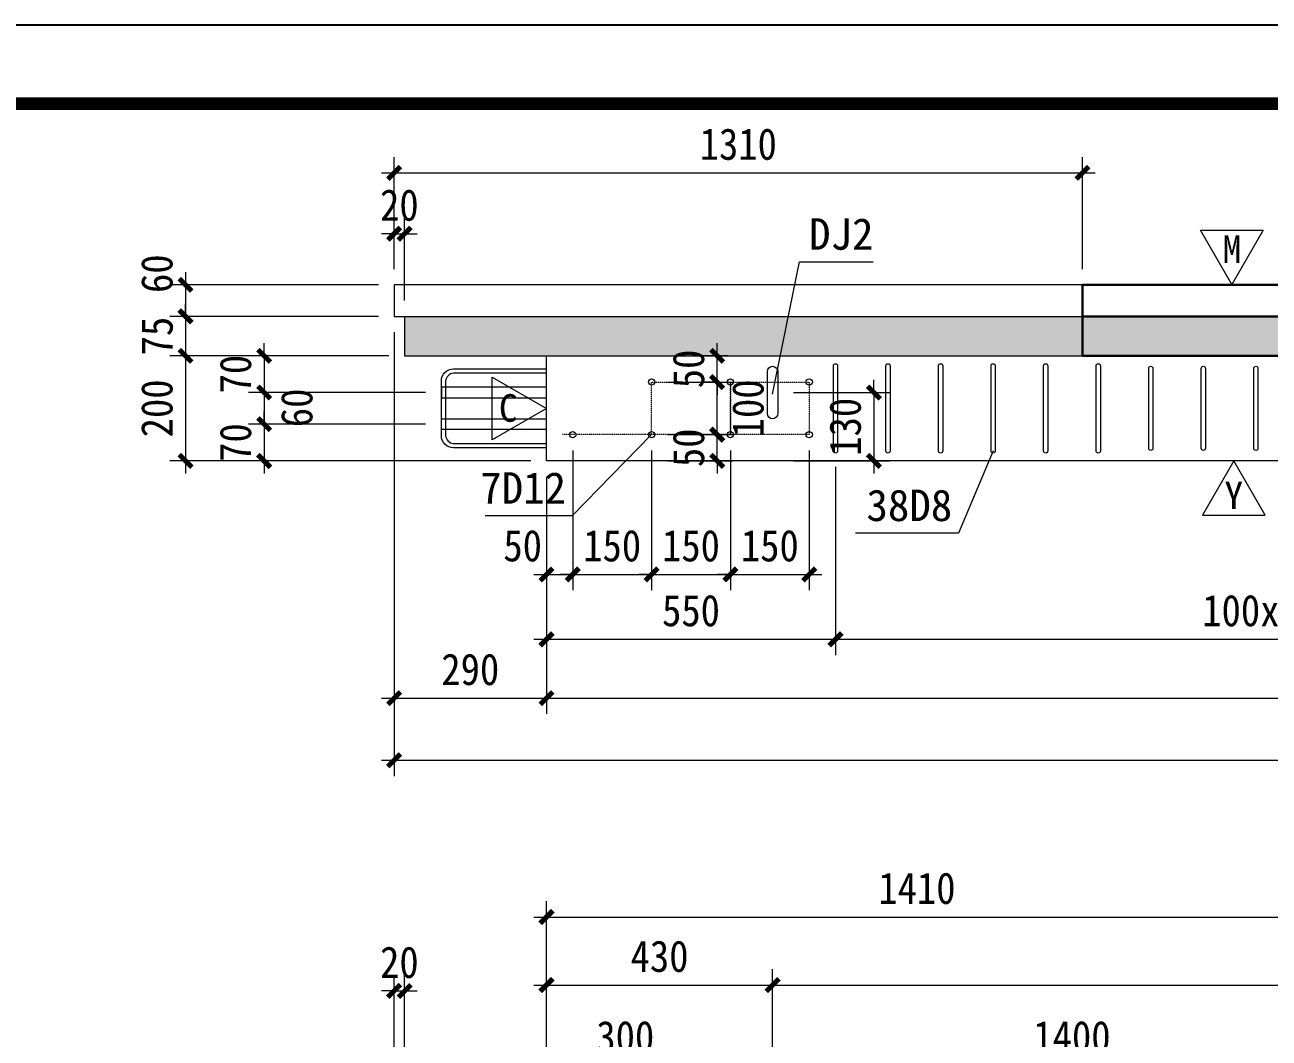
# Model space of a CAD drawing. Header units: millimetres. Extents: x 147 to 28941, y 5 to 9031.
# Drawn here: x 19064 to 21431, y 6987 to 8915 of the extents above; entities that cross this region are included whole.
import ezdxf
from ezdxf.enums import TextEntityAlignment as Align

# ---------------------------------------------------------------- set-up
doc = ezdxf.new("R2010")
doc.units = ezdxf.units.MM
doc.linetypes.add('DOT', pattern=[0.25, 0, -0.25])
doc.linetypes.add('DOTE', pattern=[2.42, 2, -0.2, 0.02, -0.2])
for name, color, linetype, lineweight in [('YG-标注', 151, 'Continuous', 15), ('YZ-文字', 4, 'Continuous', 13), ('YZ-符号', 96, 'Continuous', 9), ('图层1', 7, 'Continuous', 13), ('填充', 7, 'Continuous', 5), ('轮廓线', 2, 'Continuous', 13), ('轮廓线0.15', 91, 'Continuous', 15), ('轴线', 1, 'DOTE', 9)]:
    doc.layers.add(name, color=color, linetype=linetype, lineweight=lineweight)
for name, color, linetype in [('YWQB1a###PJ', 7, 'Continuous'), ('暗柱钢筋', 7, 'Continuous'), ('梁钢筋', 7, 'Continuous'), ('附加钢筋', 7, 'Continuous')]:
    doc.layers.add(name, color=color, linetype=linetype)
doc.styles.add('YZ-样式 2', font='simhei.ttf', dxfattribs={"width": 0.9})
doc.styles.add('图签-黑体', font='simhei.ttf')
doc.styles.add('黑体', font='simhei.ttf')
doc.dimstyles.new('YZ-30', dxfattribs={"dimscale": 30, "dimtxt": 2, "dimasz": 0.8, "dimexe": 1, "dimexo": 1, "dimgap": 0.8, "dimtad": 1, "dimdec": 0, "dimzin": 1, "dimdsep": 46, "dimtxsty": 'YZ-样式 2', "dimblk": 'ARCHTICK', "dimcen": 250, "dimdle": 0.8, "dimclrd": 151, "dimclre": 151, "dimclrt": 7, "dimazin": 0, "dimtfac": 1, "dimtdec": 0, "dimtix": 1, "dimtmove": 2, "dimatfit": 2, "dimldrblk": 'ARCHTICK', "dimfxl": 1, "dimlwd": 9, "dimlwe": 9, "dimarcsym": 0})

# ---------------------------------------------------------------- blocks, each defined once
blk = doc.blocks.new('_ArchTick')
at = {"color": 0, "linetype": 'ByBlock', "const_width": 0.4}
blk.add_lwpolyline([(-0.5, -0.5), (0.5, 0.5)], dxfattribs=at)
blk = doc.blocks.new('*D130')
at = {"layer": 'Defpoints', "color": 0, "transparency": 16777216}
for p in [(19766.3, 8085.3), (23491.3, 8085.3), (23491.3, 7515.8)]:
    blk.add_point(p, dxfattribs=at)
at = {"layer": 'YG-标注', "color": 151, "lineweight": 9, "transparency": 16777216}
for p, q in [((19766.3, 8055.3), (19766.3, 7485.8)), ((23491.3, 8055.3), (23491.3, 7485.8)), ((19742.3, 7515.8), (23515.3, 7515.8))]:
    blk.add_line(p, q, dxfattribs=at)
at = {"layer": 'YG-标注', "color": 151, "lineweight": 9, "transparency": 16777216, "xscale": 24, "yscale": 24, "zscale": 24, "rotation": 180}
blk.add_blockref('_ArchTick', (19766.3, 7515.8), dxfattribs=at)
at = {"layer": 'YG-标注', "color": 151, "lineweight": 9, "transparency": 16777216, "xscale": 24, "yscale": 24, "zscale": 24}
blk.add_blockref('_ArchTick', (23491.3, 7515.8), dxfattribs=at)
at = {"layer": 'YG-标注', "color": 7, "transparency": 16777216, "insert": (21628.8, 7569.8), "char_height": 60, "attachment_point": 5, "style": 'YZ-样式 2'}
blk.add_mtext('3725', dxfattribs=at)
blk = doc.blocks.new('*D131')
at = {"layer": 'Defpoints', "color": 0, "transparency": 16777216}
for p in [(19786.3, 8517.4), (19766.3, 8420.3), (19786.3, 8360.3)]:
    blk.add_point(p, dxfattribs=at)
at = {"layer": 'YG-标注', "color": 151, "lineweight": 9, "transparency": 16777216}
for p, q in [((19766.3, 8450.3), (19766.3, 8547.4)), ((19786.3, 8390.3), (19786.3, 8547.4)), ((19766.3, 8517.4), (19742.3, 8517.4)), ((19766.3, 8517.4), (19786.3, 8517.4)), ((19786.3, 8517.4), (19810.3, 8517.4))]:
    blk.add_line(p, q, dxfattribs=at)
at = {"layer": 'YG-标注', "color": 151, "lineweight": 9, "transparency": 16777216, "xscale": 24, "yscale": 24, "zscale": 24}
blk.add_blockref('_ArchTick', (19766.3, 8517.4), dxfattribs=at)
at = {"layer": 'YG-标注', "color": 151, "lineweight": 9, "transparency": 16777216, "xscale": 24, "yscale": 24, "zscale": 24, "rotation": 180}
blk.add_blockref('_ArchTick', (19786.3, 8517.4), dxfattribs=at)
at = {"layer": 'YG-标注', "color": 7, "transparency": 16777216, "insert": (19776.3, 8571.7), "char_height": 60, "attachment_point": 5, "style": 'YZ-样式 2'}
blk.add_mtext('20', dxfattribs=at)
blk = doc.blocks.new('*D132')
at = {"layer": 'Defpoints', "color": 0, "transparency": 16777216}
for p in [(19766.3, 8360.3), (20056.3, 8085.3), (20056.3, 7634)]:
    blk.add_point(p, dxfattribs=at)
at = {"layer": 'YG-标注', "color": 151, "lineweight": 9, "transparency": 16777216}
for p, q in [((19766.3, 8330.3), (19766.3, 7604)), ((20056.3, 8055.3), (20056.3, 7604)), ((19742.3, 7634), (20080.3, 7634))]:
    blk.add_line(p, q, dxfattribs=at)
at = {"layer": 'YG-标注', "color": 151, "lineweight": 9, "transparency": 16777216, "xscale": 24, "yscale": 24, "zscale": 24, "rotation": 180}
blk.add_blockref('_ArchTick', (19766.3, 7634), dxfattribs=at)
at = {"layer": 'YG-标注', "color": 151, "lineweight": 9, "transparency": 16777216, "xscale": 24, "yscale": 24, "zscale": 24}
blk.add_blockref('_ArchTick', (20056.3, 7634), dxfattribs=at)
at = {"layer": 'YG-标注', "color": 7, "transparency": 16777216, "insert": (19911.3, 7688.4), "char_height": 60, "attachment_point": 5, "style": 'YZ-样式 2'}
blk.add_mtext('290', dxfattribs=at)
blk = doc.blocks.new('*D133')
at = {"layer": 'Defpoints', "color": 0, "transparency": 16777216}
for p in [(20056.3, 8085.3), (23356.3, 8085.3), (23356.3, 7634)]:
    blk.add_point(p, dxfattribs=at)
at = {"layer": 'YG-标注', "color": 151, "lineweight": 9, "transparency": 16777216}
for p, q in [((20056.3, 8055.3), (20056.3, 7604)), ((23356.3, 8055.3), (23356.3, 7604)), ((20032.3, 7634), (23380.3, 7634))]:
    blk.add_line(p, q, dxfattribs=at)
at = {"layer": 'YG-标注', "color": 151, "lineweight": 9, "transparency": 16777216, "xscale": 24, "yscale": 24, "zscale": 24, "rotation": 180}
blk.add_blockref('_ArchTick', (20056.3, 7634), dxfattribs=at)
at = {"layer": 'YG-标注', "color": 151, "lineweight": 9, "transparency": 16777216, "xscale": 24, "yscale": 24, "zscale": 24}
blk.add_blockref('_ArchTick', (23356.3, 7634), dxfattribs=at)
at = {"layer": 'YG-标注', "color": 7, "transparency": 16777216, "insert": (21706.3, 7688.4), "char_height": 60, "attachment_point": 5, "style": 'YZ-样式 2'}
blk.add_mtext('3300', dxfattribs=at)
blk = doc.blocks.new('*D136')
at = {"layer": 'Defpoints', "color": 0, "transparency": 16777216}
for p in [(20606.3, 8104.3), (20056.3, 8085.3), (20606.3, 7745.9)]:
    blk.add_point(p, dxfattribs=at)
at = {"layer": 'YG-标注', "color": 151, "lineweight": 9, "transparency": 16777216}
for p, q in [((20056.3, 8055.3), (20056.3, 7715.9)), ((20606.3, 8074.3), (20606.3, 7715.9)), ((20032.3, 7745.9), (20630.3, 7745.9))]:
    blk.add_line(p, q, dxfattribs=at)
at = {"layer": 'YG-标注', "color": 151, "lineweight": 9, "transparency": 16777216, "xscale": 24, "yscale": 24, "zscale": 24, "rotation": 180}
blk.add_blockref('_ArchTick', (20056.3, 7745.9), dxfattribs=at)
at = {"layer": 'YG-标注', "color": 151, "lineweight": 9, "transparency": 16777216, "xscale": 24, "yscale": 24, "zscale": 24}
blk.add_blockref('_ArchTick', (20606.3, 7745.9), dxfattribs=at)
at = {"layer": 'YG-标注', "color": 7, "transparency": 16777216, "insert": (20331.3, 7800.3), "char_height": 60, "attachment_point": 5, "style": 'YZ-样式 2'}
blk.add_mtext('550', dxfattribs=at)
blk = doc.blocks.new('*D137')
at = {"layer": 'Defpoints', "color": 0, "transparency": 16777216}
for p in [(20606.3, 8104.3), (22406.3, 8085.3), (22406.3, 7745.9)]:
    blk.add_point(p, dxfattribs=at)
at = {"layer": 'YG-标注', "color": 151, "lineweight": 9, "transparency": 16777216}
for p, q in [((20606.3, 8074.3), (20606.3, 7715.9)), ((22406.3, 8055.3), (22406.3, 7715.9)), ((20582.3, 7745.9), (22430.3, 7745.9))]:
    blk.add_line(p, q, dxfattribs=at)
at = {"layer": 'YG-标注', "color": 151, "lineweight": 9, "transparency": 16777216, "xscale": 24, "yscale": 24, "zscale": 24, "rotation": 180}
blk.add_blockref('_ArchTick', (20606.3, 7745.9), dxfattribs=at)
at = {"layer": 'YG-标注', "color": 151, "lineweight": 9, "transparency": 16777216, "xscale": 24, "yscale": 24, "zscale": 24}
blk.add_blockref('_ArchTick', (22406.3, 7745.9), dxfattribs=at)
at = {"layer": 'YG-标注', "color": 7, "transparency": 16777216, "insert": (21506.3, 7800.3), "char_height": 60, "attachment_point": 5, "style": 'YZ-样式 2'}
blk.add_mtext('100x18=1800', dxfattribs=at)
blk = doc.blocks.new('*D139')
at = {"layer": 'Defpoints', "color": 0, "transparency": 16777216}
for p in [(20106.3, 8135.3), (20056.3, 8085.3), (20106.3, 7869.3)]:
    blk.add_point(p, dxfattribs=at)
at = {"layer": 'YG-标注', "color": 151, "lineweight": 9, "transparency": 16777216}
for p, q in [((20106.3, 8105.3), (20106.3, 7839.3)), ((20056.3, 8055.3), (20056.3, 7839.3)), ((20032.3, 7869.3), (20130.3, 7869.3))]:
    blk.add_line(p, q, dxfattribs=at)
at = {"layer": 'YG-标注', "color": 151, "lineweight": 9, "transparency": 16777216, "xscale": 24, "yscale": 24, "zscale": 24, "rotation": 180}
blk.add_blockref('_ArchTick', (20056.3, 7869.3), dxfattribs=at)
at = {"layer": 'YG-标注', "color": 151, "lineweight": 9, "transparency": 16777216, "xscale": 24, "yscale": 24, "zscale": 24}
blk.add_blockref('_ArchTick', (20106.3, 7869.3), dxfattribs=at)
at = {"layer": 'YG-标注', "color": 7, "transparency": 16777216, "insert": (20011, 7923.7), "char_height": 60, "attachment_point": 5, "style": 'YZ-样式 2'}
blk.add_mtext('50', dxfattribs=at)
blk = doc.blocks.new('*D140')
at = {"layer": 'Defpoints', "color": 0, "transparency": 16777216}
for p in [(20106.3, 8135.3), (20256.3, 8135.3), (20256.3, 7869.3)]:
    blk.add_point(p, dxfattribs=at)
at = {"layer": 'YG-标注', "color": 151, "lineweight": 9, "transparency": 16777216}
for p, q in [((20106.3, 8105.3), (20106.3, 7839.3)), ((20256.3, 8105.3), (20256.3, 7839.3)), ((20106.3, 7869.3), (20082.3, 7869.3)), ((20106.3, 7869.3), (20256.3, 7869.3)), ((20256.3, 7869.3), (20280.3, 7869.3))]:
    blk.add_line(p, q, dxfattribs=at)
at = {"layer": 'YG-标注', "color": 151, "lineweight": 9, "transparency": 16777216, "xscale": 24, "yscale": 24, "zscale": 24}
blk.add_blockref('_ArchTick', (20106.3, 7869.3), dxfattribs=at)
at = {"layer": 'YG-标注', "color": 151, "lineweight": 9, "transparency": 16777216, "xscale": 24, "yscale": 24, "zscale": 24, "rotation": 180}
blk.add_blockref('_ArchTick', (20256.3, 7869.3), dxfattribs=at)
at = {"layer": 'YG-标注', "color": 7, "transparency": 16777216, "insert": (20181.3, 7923.7), "char_height": 60, "attachment_point": 5, "style": 'YZ-样式 2'}
blk.add_mtext('150', dxfattribs=at)
blk = doc.blocks.new('*D141')
at = {"layer": 'Defpoints', "color": 0, "transparency": 16777216}
for p in [(20256.3, 8135.3), (20406.3, 8135.3), (20406.3, 7869.3)]:
    blk.add_point(p, dxfattribs=at)
at = {"layer": 'YG-标注', "color": 151, "lineweight": 9, "transparency": 16777216}
for p, q in [((20256.3, 8105.3), (20256.3, 7839.3)), ((20406.3, 8105.3), (20406.3, 7839.3)), ((20256.3, 7869.3), (20232.3, 7869.3)), ((20256.3, 7869.3), (20406.3, 7869.3)), ((20406.3, 7869.3), (20430.3, 7869.3))]:
    blk.add_line(p, q, dxfattribs=at)
at = {"layer": 'YG-标注', "color": 151, "lineweight": 9, "transparency": 16777216, "xscale": 24, "yscale": 24, "zscale": 24}
blk.add_blockref('_ArchTick', (20256.3, 7869.3), dxfattribs=at)
at = {"layer": 'YG-标注', "color": 151, "lineweight": 9, "transparency": 16777216, "xscale": 24, "yscale": 24, "zscale": 24, "rotation": 180}
blk.add_blockref('_ArchTick', (20406.3, 7869.3), dxfattribs=at)
at = {"layer": 'YG-标注', "color": 7, "transparency": 16777216, "insert": (20331.3, 7923.7), "char_height": 60, "attachment_point": 5, "style": 'YZ-样式 2'}
blk.add_mtext('150', dxfattribs=at)
blk = doc.blocks.new('*D142')
at = {"layer": 'Defpoints', "color": 0, "transparency": 16777216}
for p in [(20406.3, 8135.3), (20556.3, 8135.3), (20556.3, 7869.3)]:
    blk.add_point(p, dxfattribs=at)
at = {"layer": 'YG-标注', "color": 151, "lineweight": 9, "transparency": 16777216}
for p, q in [((20406.3, 8105.3), (20406.3, 7839.3)), ((20556.3, 8105.3), (20556.3, 7839.3)), ((20406.3, 7869.3), (20382.3, 7869.3)), ((20406.3, 7869.3), (20556.3, 7869.3)), ((20556.3, 7869.3), (20580.3, 7869.3))]:
    blk.add_line(p, q, dxfattribs=at)
at = {"layer": 'YG-标注', "color": 151, "lineweight": 9, "transparency": 16777216, "xscale": 24, "yscale": 24, "zscale": 24}
blk.add_blockref('_ArchTick', (20406.3, 7869.3), dxfattribs=at)
at = {"layer": 'YG-标注', "color": 151, "lineweight": 9, "transparency": 16777216, "xscale": 24, "yscale": 24, "zscale": 24, "rotation": 180}
blk.add_blockref('_ArchTick', (20556.3, 7869.3), dxfattribs=at)
at = {"layer": 'YG-标注', "color": 7, "transparency": 16777216, "insert": (20481.3, 7923.7), "char_height": 60, "attachment_point": 5, "style": 'YZ-样式 2'}
blk.add_mtext('150', dxfattribs=at)
blk = doc.blocks.new('*D149')
at = {"layer": 'Defpoints', "color": 0, "transparency": 16777216}
for p in [(19766.3, 8420.3), (19369.4, 8360.3), (19766.3, 8360.3)]:
    blk.add_point(p, dxfattribs=at)
at = {"layer": 'YG-标注', "color": 151, "lineweight": 9, "transparency": 16777216}
for p, q in [((19369.4, 8444.3), (19369.4, 8336.3)), ((19736.3, 8420.3), (19339.4, 8420.3)), ((19736.3, 8360.3), (19339.4, 8360.3))]:
    blk.add_line(p, q, dxfattribs=at)
at = {"layer": 'YG-标注', "color": 151, "lineweight": 9, "transparency": 16777216, "xscale": 24, "yscale": 24, "zscale": 24}
for p, rotation in [((19369.4, 8420.3), 90), ((19369.4, 8360.3), 270)]:
    blk.add_blockref('_ArchTick', p, dxfattribs=dict(at, rotation=rotation))
at = {"layer": 'YG-标注', "color": 7, "transparency": 16777216, "insert": (19315.1, 8441.5), "char_height": 60, "attachment_point": 5, "rotation": 90, "style": 'YZ-样式 2'}
blk.add_mtext('60', dxfattribs=at)
blk = doc.blocks.new('*D150')
at = {"layer": 'Defpoints', "color": 0, "transparency": 16777216}
for p in [(19766.3, 8360.3), (19369.4, 8285.3), (19786.3, 8285.3)]:
    blk.add_point(p, dxfattribs=at)
at = {"layer": 'YG-标注', "color": 151, "lineweight": 9, "transparency": 16777216}
for p, q in [((19369.4, 8360.3), (19369.4, 8384.3)), ((19736.3, 8360.3), (19339.4, 8360.3)), ((19369.4, 8360.3), (19369.4, 8285.3)), ((19756.3, 8285.3), (19339.4, 8285.3)), ((19369.4, 8285.3), (19369.4, 8261.3))]:
    blk.add_line(p, q, dxfattribs=at)
at = {"layer": 'YG-标注', "color": 151, "lineweight": 9, "transparency": 16777216, "xscale": 24, "yscale": 24, "zscale": 24}
for p, rotation in [((19369.4, 8360.3), 270), ((19369.4, 8285.3), 90)]:
    blk.add_blockref('_ArchTick', p, dxfattribs=dict(at, rotation=rotation))
at = {"layer": 'YG-标注', "color": 7, "transparency": 16777216, "insert": (19315.4, 8322.8), "char_height": 60, "attachment_point": 5, "rotation": 90, "style": 'YZ-样式 2'}
blk.add_mtext('75', dxfattribs=at)
blk = doc.blocks.new('*D151')
at = {"layer": 'Defpoints', "color": 0, "transparency": 16777216}
for p in [(19786.3, 8285.3), (19369.4, 8085.3), (20056.3, 8085.3)]:
    blk.add_point(p, dxfattribs=at)
at = {"layer": 'YG-标注', "color": 151, "lineweight": 9, "transparency": 16777216}
for p, q in [((19369.4, 8309.3), (19369.4, 8061.3)), ((19756.3, 8285.3), (19339.4, 8285.3)), ((20026.3, 8085.3), (19339.4, 8085.3))]:
    blk.add_line(p, q, dxfattribs=at)
at = {"layer": 'YG-标注', "color": 151, "lineweight": 9, "transparency": 16777216, "xscale": 24, "yscale": 24, "zscale": 24}
for p, rotation in [((19369.4, 8285.3), 90), ((19369.4, 8085.3), 270)]:
    blk.add_blockref('_ArchTick', p, dxfattribs=dict(at, rotation=rotation))
at = {"layer": 'YG-标注', "color": 7, "transparency": 16777216, "insert": (19315.1, 8185.3), "char_height": 60, "attachment_point": 5, "rotation": 90, "style": 'YZ-样式 2'}
blk.add_mtext('200', dxfattribs=at)
blk = doc.blocks.new('*D152')
at = {"layer": 'Defpoints', "color": 0, "transparency": 16777216}
for p in [(19786.3, 8285.3), (19519, 8215.5), (19856.3, 8215.5)]:
    blk.add_point(p, dxfattribs=at)
at = {"layer": 'YG-标注', "color": 151, "lineweight": 9, "transparency": 16777216}
for p, q in [((19519, 8285.3), (19519, 8309.3)), ((19756.3, 8285.3), (19489, 8285.3)), ((19519, 8285.3), (19519, 8215.5)), ((19826.3, 8215.5), (19489, 8215.5)), ((19519, 8215.5), (19519, 8191.5))]:
    blk.add_line(p, q, dxfattribs=at)
at = {"layer": 'YG-标注', "color": 151, "lineweight": 9, "transparency": 16777216, "xscale": 24, "yscale": 24, "zscale": 24}
for p, rotation in [((19519, 8285.3), 270), ((19519, 8215.5), 90)]:
    blk.add_blockref('_ArchTick', p, dxfattribs=dict(at, rotation=rotation))
at = {"layer": 'YG-标注', "color": 7, "transparency": 16777216, "insert": (19464.7, 8250.4), "char_height": 60, "attachment_point": 5, "rotation": 90, "style": 'YZ-样式 2'}
blk.add_mtext('70', dxfattribs=at)
blk = doc.blocks.new('*D153')
at = {"layer": 'Defpoints', "color": 0, "transparency": 16777216}
for p in [(19856.3, 8215.5), (19519, 8155.1), (19856.3, 8155.1)]:
    blk.add_point(p, dxfattribs=at)
at = {"layer": 'YG-标注', "color": 151, "lineweight": 9, "transparency": 16777216}
for p, q in [((19519, 8239.5), (19519, 8131.1)), ((19826.3, 8215.5), (19489, 8215.5)), ((19826.3, 8155.1), (19489, 8155.1))]:
    blk.add_line(p, q, dxfattribs=at)
at = {"layer": 'YG-标注', "color": 151, "lineweight": 9, "transparency": 16777216, "xscale": 24, "yscale": 24, "zscale": 24}
for p, rotation in [((19519, 8215.5), 90), ((19519, 8155.1), 270)]:
    blk.add_blockref('_ArchTick', p, dxfattribs=dict(at, rotation=rotation))
at = {"layer": 'YG-标注', "color": 7, "transparency": 16777216, "insert": (19581.3, 8186.2), "char_height": 60, "attachment_point": 5, "rotation": 90, "style": 'YZ-样式 2'}
blk.add_mtext('60', dxfattribs=at)
blk = doc.blocks.new('*D154')
at = {"layer": 'Defpoints', "color": 0, "transparency": 16777216}
for p in [(19856.3, 8155.1), (19519, 8085.3), (20056.3, 8085.3)]:
    blk.add_point(p, dxfattribs=at)
at = {"layer": 'YG-标注', "color": 151, "lineweight": 9, "transparency": 16777216}
for p, q in [((19519, 8155.1), (19519, 8179.1)), ((19826.3, 8155.1), (19489, 8155.1)), ((19519, 8155.1), (19519, 8085.3)), ((20026.3, 8085.3), (19489, 8085.3)), ((19519, 8085.3), (19519, 8061.3))]:
    blk.add_line(p, q, dxfattribs=at)
at = {"layer": 'YG-标注', "color": 151, "lineweight": 9, "transparency": 16777216, "xscale": 24, "yscale": 24, "zscale": 24}
for p, rotation in [((19519, 8155.1), 270), ((19519, 8085.3), 90)]:
    blk.add_blockref('_ArchTick', p, dxfattribs=dict(at, rotation=rotation))
at = {"layer": 'YG-标注', "color": 7, "transparency": 16777216, "insert": (19464.7, 8120.2), "char_height": 60, "attachment_point": 5, "rotation": 90, "style": 'YZ-样式 2'}
blk.add_mtext('70', dxfattribs=at)
blk = doc.blocks.new('*D155')
at = {"layer": 'Defpoints', "color": 0, "transparency": 16777216}
for p in [(20256.3, 8135.3), (20381.1, 8135.3), (20256.3, 8085.3)]:
    blk.add_point(p, dxfattribs=at)
at = {"layer": 'YG-标注', "color": 151, "lineweight": 9, "transparency": 16777216}
for p, q in [((20381.1, 8135.3), (20381.1, 8159.3)), ((20286.3, 8135.3), (20411.1, 8135.3)), ((20381.1, 8085.3), (20381.1, 8135.3)), ((20286.3, 8085.3), (20411.1, 8085.3)), ((20381.1, 8085.3), (20381.1, 8061.3))]:
    blk.add_line(p, q, dxfattribs=at)
at = {"layer": 'YG-标注', "color": 151, "lineweight": 9, "transparency": 16777216, "xscale": 24, "yscale": 24, "zscale": 24}
for p, rotation in [((20381.1, 8135.3), 270), ((20381.1, 8085.3), 90)]:
    blk.add_blockref('_ArchTick', p, dxfattribs=dict(at, rotation=rotation))
at = {"layer": 'YG-标注', "color": 7, "transparency": 16777216, "insert": (20326.8, 8110.3), "char_height": 60, "attachment_point": 5, "rotation": 90, "style": 'YZ-样式 2'}
blk.add_mtext('50', dxfattribs=at)
blk = doc.blocks.new('*D156')
at = {"layer": 'Defpoints', "color": 0, "transparency": 16777216}
for p in [(20256.3, 8235.3), (20381.1, 8235.3), (20256.3, 8135.3)]:
    blk.add_point(p, dxfattribs=at)
at = {"layer": 'YG-标注', "color": 151, "lineweight": 9, "transparency": 16777216}
for p, q in [((20381.1, 8111.3), (20381.1, 8259.3)), ((20286.3, 8235.3), (20411.1, 8235.3)), ((20286.3, 8135.3), (20411.1, 8135.3))]:
    blk.add_line(p, q, dxfattribs=at)
at = {"layer": 'YG-标注', "color": 151, "lineweight": 9, "transparency": 16777216, "xscale": 24, "yscale": 24, "zscale": 24}
for p, rotation in [((20381.1, 8235.3), 90), ((20381.1, 8135.3), 270)]:
    blk.add_blockref('_ArchTick', p, dxfattribs=dict(at, rotation=rotation))
at = {"layer": 'YG-标注', "color": 7, "transparency": 16777216, "insert": (20440, 8185.3), "char_height": 60, "attachment_point": 5, "rotation": 90, "style": 'YZ-样式 2'}
blk.add_mtext('100', dxfattribs=at)
blk = doc.blocks.new('*D158')
at = {"layer": 'Defpoints', "color": 0, "transparency": 16777216}
for p in [(20496.6, 8215.3), (20496.6, 8085.3), (20679.4, 8085.3)]:
    blk.add_point(p, dxfattribs=at)
at = {"layer": 'YG-标注', "color": 151, "lineweight": 9, "transparency": 16777216}
for p, q in [((20679.4, 8215.3), (20679.4, 8239.3)), ((20526.6, 8215.3), (20709.4, 8215.3)), ((20679.4, 8215.3), (20679.4, 8085.3)), ((20526.6, 8085.3), (20709.4, 8085.3)), ((20679.4, 8085.3), (20679.4, 8061.3))]:
    blk.add_line(p, q, dxfattribs=at)
at = {"layer": 'YG-标注', "color": 151, "lineweight": 9, "transparency": 16777216, "xscale": 24, "yscale": 24, "zscale": 24}
for p, rotation in [((20679.4, 8215.3), 270), ((20679.4, 8085.3), 90)]:
    blk.add_blockref('_ArchTick', p, dxfattribs=dict(at, rotation=rotation))
at = {"layer": 'YG-标注', "color": 7, "transparency": 16777216, "insert": (20625, 8150.3), "char_height": 60, "attachment_point": 5, "rotation": 90, "style": 'YZ-样式 2'}
blk.add_mtext('130', dxfattribs=at)
blk = doc.blocks.new('*D162')
at = {"layer": 'Defpoints', "color": 0, "transparency": 16777216}
for p in [(20381.1, 8285.3), (20431.7, 8285.3), (20406.3, 8235.3)]:
    blk.add_point(p, dxfattribs=at)
at = {"layer": 'YG-标注', "color": 151, "lineweight": 9, "transparency": 16777216}
for p, q in [((20381.1, 8285.3), (20381.1, 8309.3)), ((20401.7, 8285.3), (20351.1, 8285.3)), ((20381.1, 8235.3), (20381.1, 8285.3)), ((20376.3, 8235.3), (20351.1, 8235.3)), ((20381.1, 8235.3), (20381.1, 8211.3))]:
    blk.add_line(p, q, dxfattribs=at)
at = {"layer": 'YG-标注', "color": 151, "lineweight": 9, "transparency": 16777216, "xscale": 24, "yscale": 24, "zscale": 24}
for p, rotation in [((20381.1, 8285.3), 270), ((20381.1, 8235.3), 90)]:
    blk.add_blockref('_ArchTick', p, dxfattribs=dict(at, rotation=rotation))
at = {"layer": 'YG-标注', "color": 7, "transparency": 16777216, "insert": (20326.8, 8260.3), "char_height": 60, "attachment_point": 5, "rotation": 90, "style": 'YZ-样式 2'}
blk.add_mtext('50', dxfattribs=at)
blk = doc.blocks.new('*D206')
at = {"layer": 'Defpoints', "color": 0, "transparency": 16777216}
for p in [(20486.6, 7088.2), (20486.6, 6560.1), (20056.3, 6480.1)]:
    blk.add_point(p, dxfattribs=at)
at = {"layer": 'YG-标注', "color": 151, "lineweight": 9, "transparency": 16777216}
for p, q in [((20056.3, 6510.1), (20056.3, 7118.2)), ((20486.6, 6590.1), (20486.6, 7118.2)), ((20032.3, 7088.2), (20510.6, 7088.2))]:
    blk.add_line(p, q, dxfattribs=at)
at = {"layer": 'YG-标注', "color": 151, "lineweight": 9, "transparency": 16777216, "xscale": 24, "yscale": 24, "zscale": 24, "rotation": 180}
blk.add_blockref('_ArchTick', (20056.3, 7088.2), dxfattribs=at)
at = {"layer": 'YG-标注', "color": 151, "lineweight": 9, "transparency": 16777216, "xscale": 24, "yscale": 24, "zscale": 24}
blk.add_blockref('_ArchTick', (20486.6, 7088.2), dxfattribs=at)
at = {"layer": 'YG-标注', "color": 7, "transparency": 16777216, "insert": (20271.5, 7142.6), "char_height": 60, "attachment_point": 5, "style": 'YZ-样式 2'}
blk.add_mtext('430', dxfattribs=at)
blk = doc.blocks.new('*D207')
at = {"layer": 'Defpoints', "color": 0, "transparency": 16777216}
for p in [(23116.3, 7088.2), (20486.6, 6560.1), (23116.3, 6560.1)]:
    blk.add_point(p, dxfattribs=at)
at = {"layer": 'YG-标注', "color": 151, "lineweight": 9, "transparency": 16777216}
for p, q in [((20486.6, 6590.1), (20486.6, 7118.2)), ((23116.3, 6590.1), (23116.3, 7118.2)), ((20462.6, 7088.2), (23140.3, 7088.2))]:
    blk.add_line(p, q, dxfattribs=at)
at = {"layer": 'YG-标注', "color": 151, "lineweight": 9, "transparency": 16777216, "xscale": 24, "yscale": 24, "zscale": 24, "rotation": 180}
blk.add_blockref('_ArchTick', (20486.6, 7088.2), dxfattribs=at)
at = {"layer": 'YG-标注', "color": 151, "lineweight": 9, "transparency": 16777216, "xscale": 24, "yscale": 24, "zscale": 24}
blk.add_blockref('_ArchTick', (23116.3, 7088.2), dxfattribs=at)
at = {"layer": 'YG-标注', "color": 7, "transparency": 16777216, "insert": (21801.5, 7142.6), "char_height": 60, "attachment_point": 5, "style": 'YZ-样式 2'}
blk.add_mtext('2630', dxfattribs=at)
blk = doc.blocks.new('*D209')
at = {"layer": 'Defpoints', "color": 0, "transparency": 16777216}
for p in [(21466.3, 7217.6), (21466.3, 6840.1), (20056.3, 6480.1)]:
    blk.add_point(p, dxfattribs=at)
at = {"layer": 'YG-标注', "color": 151, "lineweight": 9, "transparency": 16777216}
for p, q in [((20056.3, 6510.1), (20056.3, 7247.6)), ((21466.3, 6870.1), (21466.3, 7247.6)), ((20032.3, 7217.6), (21490.3, 7217.6))]:
    blk.add_line(p, q, dxfattribs=at)
at = {"layer": 'YG-标注', "color": 151, "lineweight": 9, "transparency": 16777216, "xscale": 24, "yscale": 24, "zscale": 24, "rotation": 180}
blk.add_blockref('_ArchTick', (20056.3, 7217.6), dxfattribs=at)
at = {"layer": 'YG-标注', "color": 151, "lineweight": 9, "transparency": 16777216, "xscale": 24, "yscale": 24, "zscale": 24}
blk.add_blockref('_ArchTick', (21466.3, 7217.6), dxfattribs=at)
at = {"layer": 'YG-标注', "color": 7, "transparency": 16777216, "insert": (20761.3, 7272), "char_height": 60, "attachment_point": 5, "style": 'YZ-样式 2'}
blk.add_mtext('1410', dxfattribs=at)
blk = doc.blocks.new('*D211')
at = {"layer": 'Defpoints', "color": 0, "transparency": 16777216}
for p in [(19786.3, 7076.9), (19766.3, 6539.8), (19786.3, 6539.8)]:
    blk.add_point(p, dxfattribs=at)
at = {"layer": 'YG-标注', "color": 151, "lineweight": 9, "transparency": 16777216}
for p, q in [((19766.3, 6569.8), (19766.3, 7106.9)), ((19786.3, 6569.8), (19786.3, 7106.9)), ((19766.3, 7076.9), (19742.3, 7076.9)), ((19766.3, 7076.9), (19786.3, 7076.9)), ((19786.3, 7076.9), (19810.3, 7076.9))]:
    blk.add_line(p, q, dxfattribs=at)
at = {"layer": 'YG-标注', "color": 151, "lineweight": 9, "transparency": 16777216, "xscale": 24, "yscale": 24, "zscale": 24}
blk.add_blockref('_ArchTick', (19766.3, 7076.9), dxfattribs=at)
at = {"layer": 'YG-标注', "color": 151, "lineweight": 9, "transparency": 16777216, "xscale": 24, "yscale": 24, "zscale": 24, "rotation": 180}
blk.add_blockref('_ArchTick', (19786.3, 7076.9), dxfattribs=at)
at = {"layer": 'YG-标注', "color": 7, "transparency": 16777216, "insert": (19776.3, 7131.2), "char_height": 60, "attachment_point": 5, "style": 'YZ-样式 2'}
blk.add_mtext('20', dxfattribs=at)
blk = doc.blocks.new('*D314')
at = {"layer": 'Defpoints', "color": 0, "transparency": 16777216}
for p in [(21076.3, 8633.4), (19766.3, 8420.3), (21076.3, 8420.3)]:
    blk.add_point(p, dxfattribs=at)
at = {"layer": 'YG-标注', "color": 151, "lineweight": 9, "transparency": 16777216}
for p, q in [((19766.3, 8450.3), (19766.3, 8663.4)), ((21076.3, 8450.3), (21076.3, 8663.4)), ((19742.3, 8633.4), (21100.3, 8633.4))]:
    blk.add_line(p, q, dxfattribs=at)
at = {"layer": 'YG-标注', "color": 151, "lineweight": 9, "transparency": 16777216, "xscale": 24, "yscale": 24, "zscale": 24, "rotation": 180}
blk.add_blockref('_ArchTick', (19766.3, 8633.4), dxfattribs=at)
at = {"layer": 'YG-标注', "color": 151, "lineweight": 9, "transparency": 16777216, "xscale": 24, "yscale": 24, "zscale": 24}
blk.add_blockref('_ArchTick', (21076.3, 8633.4), dxfattribs=at)
at = {"layer": 'YG-标注', "color": 7, "transparency": 16777216, "insert": (20421.3, 8687.7), "char_height": 60, "attachment_point": 5, "style": 'YZ-样式 2'}
blk.add_mtext('1310', dxfattribs=at)
blk = doc.blocks.new('*D342')
at = {"layer": 'Defpoints', "color": 0, "transparency": 16777216}
for p in [(20356.3, 6935.2), (20056.3, 6480.1), (20356.3, 6416.9)]:
    blk.add_point(p, dxfattribs=at)
at = {"layer": 'YG-标注', "color": 151, "lineweight": 9, "transparency": 16777216}
for p, q in [((20056.3, 6510.1), (20056.3, 6965.2)), ((20356.3, 6446.9), (20356.3, 6965.2)), ((20032.3, 6935.2), (20380.3, 6935.2))]:
    blk.add_line(p, q, dxfattribs=at)
at = {"layer": 'YG-标注', "color": 151, "lineweight": 9, "transparency": 16777216, "xscale": 24, "yscale": 24, "zscale": 24, "rotation": 180}
blk.add_blockref('_ArchTick', (20056.3, 6935.2), dxfattribs=at)
at = {"layer": 'YG-标注', "color": 151, "lineweight": 9, "transparency": 16777216, "xscale": 24, "yscale": 24, "zscale": 24}
blk.add_blockref('_ArchTick', (20356.3, 6935.2), dxfattribs=at)
at = {"layer": 'YG-标注', "color": 7, "transparency": 16777216, "insert": (20206.3, 6989.5), "char_height": 60, "attachment_point": 5, "style": 'YZ-样式 2'}
blk.add_mtext('300', dxfattribs=at)
blk = doc.blocks.new('*D343')
at = {"layer": 'Defpoints', "color": 0, "transparency": 16777216}
for p in [(21756.3, 6935.2), (20356.3, 6416.9), (21756.3, 6416.9)]:
    blk.add_point(p, dxfattribs=at)
at = {"layer": 'YG-标注', "color": 151, "lineweight": 9, "transparency": 16777216}
for p, q in [((20356.3, 6446.9), (20356.3, 6965.2)), ((21756.3, 6446.9), (21756.3, 6965.2)), ((20332.3, 6935.2), (21780.3, 6935.2))]:
    blk.add_line(p, q, dxfattribs=at)
at = {"layer": 'YG-标注', "color": 151, "lineweight": 9, "transparency": 16777216, "xscale": 24, "yscale": 24, "zscale": 24, "rotation": 180}
blk.add_blockref('_ArchTick', (20356.3, 6935.2), dxfattribs=at)
at = {"layer": 'YG-标注', "color": 151, "lineweight": 9, "transparency": 16777216, "xscale": 24, "yscale": 24, "zscale": 24}
blk.add_blockref('_ArchTick', (21756.3, 6935.2), dxfattribs=at)
at = {"layer": 'YG-标注', "color": 7, "transparency": 16777216, "insert": (21056.3, 6989.5), "char_height": 60, "attachment_point": 5, "style": 'YZ-样式 2'}
blk.add_mtext('1400', dxfattribs=at)

msp = doc.modelspace()

# ---------------------------------------------------------------- hatches: boundary and pattern name
at = {"layer": '填充', "lineweight": 9}
h = msp.add_hatch(dxfattribs=at)
h.set_pattern_fill('HONEY', color=43, scale=10)
h.set_pattern_definition([(0, (-5745.778, -5750.847), (47.625, 27.496306), [31.75, -63.5]), (120, (-5745.778, -5750.847), (-47.625, 27.496307), [31.75, -63.5]), (60, (-5745.778, -5750.847), (1e-07, 54.992613), [-63.5, 31.75])])
h.paths.add_polyline_path([(23431.3, 8360.3), (22938, 8360.3), (22924.2, 8285.3), (23356.3, 8285.3), (23356.3, 8105.3), (23431.3, 8105.3)])
h.paths.add_polyline_path([(21076.3, 8285.3), (21076.3, 8360.3), (19786.3, 8360.3), (19786.3, 8285.3)])
h.paths.add_polyline_path([(21076.3, 8360.3), (21076.3, 8285.3), (22924.2, 8285.3), (22938, 8360.3)])

# ---------------------------------------------------------------- linework, layer by layer
at = {"layer": 'YWQB1a###PJ', "color": 1}
msp.add_lwpolyline([(16340.8, 4.8), (16340.8, 8914.8), (28940.8, 8914.8), (28940.8, 4.8)], close=True, dxfattribs=at)
at = {"layer": 'YWQB1a###PJ', "const_width": 24}
msp.add_lwpolyline([(16640.8, 8764.8), (28790.8, 8764.8), (28790.8, 154.8), (16640.8, 154.8)], close=True, dxfattribs=at)
at = {"layer": 'YZ-符号', "color": 1, "lineweight": 15}
for points in [[(21360.6, 8420.8), (21300.9, 8524.2), (21420.3, 8524.2)], [(19952.9, 8244.9), (20056.3, 8185.3), (19952.9, 8125.6)], [(21364.1, 8085.3), (21304.4, 7981.9), (21423.8, 7981.9)]]:
    msp.add_lwpolyline(points, close=True, dxfattribs=at)
at = {"layer": 'YZ-符号'}
for points in [[(20486.1, 8212.6), (20537.9, 8464.2), (20677.9, 8464.2)], [(20256.3, 8135.3), (20105.4, 7981), (19939.6, 7981)], [(20906.3, 8104.3), (20840.4, 7948.1), (20644.6, 7948.1)]]:
    msp.add_lwpolyline(points, dxfattribs=at)
at = {"layer": '图层1', "color": 1, "lineweight": 13}
msp.add_lwpolyline([(20496.6, 8175.3, -1), (20476.6, 8175.3), (20476.6, 8255.3, -1), (20496.6, 8255.3)], format="xyb", close=True, dxfattribs=at)
at = {"layer": '暗柱钢筋', "color": 1, "lineweight": 9, "ltscale": 100}
for points in [[(20056.3, 8110.3), (19879.3, 8110.3, -0.414214), (19856.3, 8133.3), (19856.3, 8237.3, -0.414214), (19879.3, 8260.3), (20056.3, 8260.3)], [(20056.3, 8252.3), (19879.3, 8252.3, 0.351588), (19864.3, 8237.3), (19864.3, 8133.3, 0.351588), (19879.3, 8118.3), (20056.3, 8118.3)]]:
    msp.add_lwpolyline(points, format="xyb", dxfattribs=at)
at = {"layer": '梁钢筋', "color": 1, "lineweight": 9, "ltscale": 100}
for points in [[(20602.3, 8104.3), (20602.3, 8266.3, -1), (20610.3, 8266.3), (20610.3, 8104.3, -1)], [(20702.3, 8104.3), (20702.3, 8266.3, -1), (20710.3, 8266.3), (20710.3, 8104.3, -1)], [(20802.3, 8104.3), (20802.3, 8266.3, -1), (20810.3, 8266.3), (20810.3, 8104.3, -1)], [(20902.3, 8104.3), (20902.3, 8266.3, -1), (20910.3, 8266.3), (20910.3, 8104.3, -1)], [(21002.3, 8104.3), (21002.3, 8266.3, -1), (21010.3, 8266.3), (21010.3, 8104.3, -1)], [(21102.3, 8104.3), (21102.3, 8266.3, -1), (21110.3, 8266.3), (21110.3, 8104.3, -1)], [(21202.3, 8109.3), (21202.3, 8261.3, -1), (21210.3, 8261.3), (21210.3, 8109.3, -1)], [(21302.3, 8109.3), (21302.3, 8261.3, -1), (21310.3, 8261.3), (21310.3, 8109.3, -1)], [(21402.3, 8109.3), (21402.3, 8261.3, -1), (21410.3, 8261.3), (21410.3, 8109.3, -1)]]:
    msp.add_lwpolyline(points, format="xyb", close=True, dxfattribs=at)
at = {"layer": '梁钢筋', "color": 6, "lineweight": 9, "ltscale": 100}
for points in [[(20056.3, 8225.5), (19856.3, 8225.5), (19856.3, 8205.5), (20056.3, 8205.5)], [(20056.3, 8145.1), (19856.3, 8145.1), (19856.3, 8165.1), (20056.3, 8165.1)]]:
    msp.add_lwpolyline(points, dxfattribs=at)
at = {"layer": '轮廓线', "lineweight": 30}
msp.add_line((21076.3, 8285.3), (21076.3, 8420.3), dxfattribs=at)
for points in [[(21076.3, 8360.3), (23431.3, 8360.3), (23431.3, 8085.3), (23491.3, 8085.3), (23491.3, 8420.3), (21076.3, 8420.3)], [(21076.3, 8285.3), (23356.3, 8285.3), (23356.3, 8105.3), (23431.3, 8105.3)]]:
    msp.add_lwpolyline(points, dxfattribs=at)
at = {"layer": '轮廓线0.15', "color": 3, "lineweight": 15}
for points in [[(21076.3, 8420.3), (19766.3, 8420.3), (19766.3, 8360.3), (21076.3, 8360.3)], [(19786.3, 8360.3), (19786.3, 8285.3), (21076.3, 8285.3)], [(21076.3, 8085.3), (20056.3, 8085.3), (20056.3, 8285.3), (21076.3, 8285.3)], [(21076.3, 8285.3), (23356.3, 8285.3), (23356.3, 8085.3), (21076.3, 8085.3)]]:
    msp.add_lwpolyline(points, dxfattribs=at)
at = {"layer": '轴线', "color": 253, "linetype": 'DOT', "lineweight": 15, "ltscale": 0.1}
msp.add_line((20256.3, 8135.3), (20086.8, 8135.3), dxfattribs=at)
for points in [[(20256.3, 8235.3), (20556.3, 8235.3), (20556.3, 8135.3), (20256.3, 8135.3)], [(20406.3, 8135.3), (20406.3, 8135.3), (20406.3, 8235.3), (20406.3, 8235.3)]]:
    msp.add_lwpolyline(points, close=True, dxfattribs=at)
at = {"layer": '附加钢筋', "color": 5, "lineweight": 9}
for centre in [(20256.3, 8235.3), (20406.3, 8235.3), (20556.3, 8235.3), (20106.3, 8135.3), (20256.3, 8135.3), (20406.3, 8135.3), (20556.3, 8135.3)]:
    msp.add_circle(centre, 6, dxfattribs=at)

# ---------------------------------------------------------------- texts
at = {"layer": 'YZ-文字', "style": '黑体'}
for s, rotation, p in [('DJ2', 360, (20678.5, 8469.1)), ('7D12', 0, (20093.5, 7985.9)), ('38D8', 0, (20828.5, 7952.9))]:
    msp.add_text(s, height=60, rotation=rotation, dxfattribs=at).set_placement(p, align=Align.BOTTOM_RIGHT)
at = {"layer": 'YZ-符号', "color": 1, "lineweight": 15, "style": '图签-黑体'}
for s, p in [('M', (21342.9, 8462.1)), ('C', (19965.7, 8159.8)), ('Y', (21346.4, 7993.6))]:
    msp.add_text(s, height=52.5, dxfattribs=at).set_placement(p)

# ---------------------------------------------------------------- dimensions: what is measured, and where the dimension line sits
at = {"layer": 'YG-标注', "color": 0}
dim = msp.add_linear_dim(base=(21076.3, 8633.4), p1=(19766.3, 8420.3), p2=(21076.3, 8420.3), dimstyle='YZ-30', override={"dimfxl": 20}, dxfattribs=at)
dim.commit()
dim.dimension.update_dxf_attribs({"geometry": '*D314', "text_midpoint": (20421.3, 8687.7)})
at = {"layer": 'YG-标注', "color": 3}
for base, p1, p2, picture, middle in [((19786.3, 8517.4), (19766.3, 8420.3), (19786.3, 8360.3), '*D131', (19776.3, 8571.7)), ((20056.3, 7634), (19766.3, 8360.3), (20056.3, 8085.3), '*D132', (19911.3, 7688.4)), ((20256.3, 7869.3), (20106.3, 8135.3), (20256.3, 8135.3), '*D140', (20181.3, 7923.7)), ((20406.3, 7869.3), (20256.3, 8135.3), (20406.3, 8135.3), '*D141', (20331.3, 7923.7)), ((20556.3, 7869.3), (20406.3, 8135.3), (20556.3, 8135.3), '*D142', (20481.3, 7923.7)), ((20606.3, 7745.9), (20056.3, 8085.3), (20606.3, 8104.3), '*D136', (20331.3, 7800.3)), ((23491.3, 7515.8), (19766.3, 8085.3), (23491.3, 8085.3), '*D130', (21628.8, 7569.8)), ((23356.3, 7634), (20056.3, 8085.3), (23356.3, 8085.3), '*D133', (21706.3, 7688.4)), ((21466.3, 7217.6), (20056.3, 6480.1), (21466.3, 6840.1), '*D209', (20761.3, 7272)), ((20486.6, 7088.2), (20056.3, 6480.1), (20486.6, 6560.1), '*D206', (20271.5, 7142.6)), ((23116.3, 7088.2), (20486.6, 6560.1), (23116.3, 6560.1), '*D207', (21801.5, 7142.6)), ((19786.3, 7076.9), (19766.3, 6539.8), (19786.3, 6539.8), '*D211', (19776.3, 7131.2))]:
    dim = msp.add_linear_dim(base=base, p1=p1, p2=p2, dimstyle='YZ-30', override={"dimfxl": 20}, dxfattribs=at)
    dim.commit()
    dim.dimension.update_dxf_attribs({"geometry": picture, "text_midpoint": middle})
for base, p1, p2, picture, middle in [((19369.4, 8360.3), (19766.3, 8420.3), (19766.3, 8360.3), '*D149', (19315.1, 8441.5)), ((20381.1, 8235.3), (20256.3, 8135.3), (20256.3, 8235.3), '*D156', (20440, 8185.3)), ((19519, 8155.1), (19856.3, 8215.5), (19856.3, 8155.1), '*D153', (19581.3, 8186.2))]:
    dim = msp.add_linear_dim(base=base, p1=p1, p2=p2, angle=90, dimstyle='YZ-30', override={"dimfxl": 20}, dxfattribs=at)
    dim.commit()
    dim.dimension.update_dxf_attribs({"geometry": picture, "text_midpoint": middle, "dimtype": 160})
for base, p1, p2, picture, middle in [((19369.4, 8285.3), (19766.3, 8360.3), (19786.3, 8285.3), '*D150', (19315.4, 8322.8)), ((19369.4, 8085.3), (19786.3, 8285.3), (20056.3, 8085.3), '*D151', (19315.1, 8185.3)), ((19519, 8215.5), (19786.3, 8285.3), (19856.3, 8215.5), '*D152', (19464.7, 8250.4)), ((20381.1, 8285.3), (20406.3, 8235.3), (20431.7, 8285.3), '*D162', (20326.8, 8260.3)), ((20679.4, 8085.3), (20496.6, 8215.3), (20496.6, 8085.3), '*D158', (20625, 8150.3)), ((19519, 8085.3), (19856.3, 8155.1), (20056.3, 8085.3), '*D154', (19464.7, 8120.2)), ((20381.1, 8135.3), (20256.3, 8085.3), (20256.3, 8135.3), '*D155', (20326.8, 8110.3))]:
    dim = msp.add_linear_dim(base=base, p1=p1, p2=p2, angle=90, dimstyle='YZ-30', override={"dimfxl": 20}, dxfattribs=at)
    dim.commit()
    dim.dimension.update_dxf_attribs({"geometry": picture, "text_midpoint": middle})
dim = msp.add_linear_dim(base=(20106.3, 7869.3), p1=(20056.3, 8085.3), p2=(20106.3, 8135.3), dimstyle='YZ-30', override={"dimfxl": 20}, dxfattribs=at)
dim.commit()
dim.dimension.update_dxf_attribs({"geometry": '*D139', "text_midpoint": (20011, 7923.7), "dimtype": 160})
dim = msp.add_linear_dim(base=(22406.3, 7745.9), p1=(20606.3, 8104.3), p2=(22406.3, 8085.3), text='100x18=<>', dimstyle='YZ-30', override={"dimfxl": 20}, dxfattribs=at)
dim.commit()
dim.dimension.update_dxf_attribs({"geometry": '*D137', "text_midpoint": (21506.3, 7800.3)})
at = {"layer": 'YG-标注'}
for base, p1, p2, picture, middle in [((20356.3, 6935.2), (20056.3, 6480.1), (20356.3, 6416.9), '*D342', (20206.3, 6989.5)), ((21756.3, 6935.2), (20356.3, 6416.9), (21756.3, 6416.9), '*D343', (21056.3, 6989.5))]:
    dim = msp.add_linear_dim(base=base, p1=p1, p2=p2, dimstyle='YZ-30', dxfattribs=at)
    dim.commit()
    dim.dimension.update_dxf_attribs({"geometry": picture, "text_midpoint": middle})

doc.saveas('drawing.dxf')
